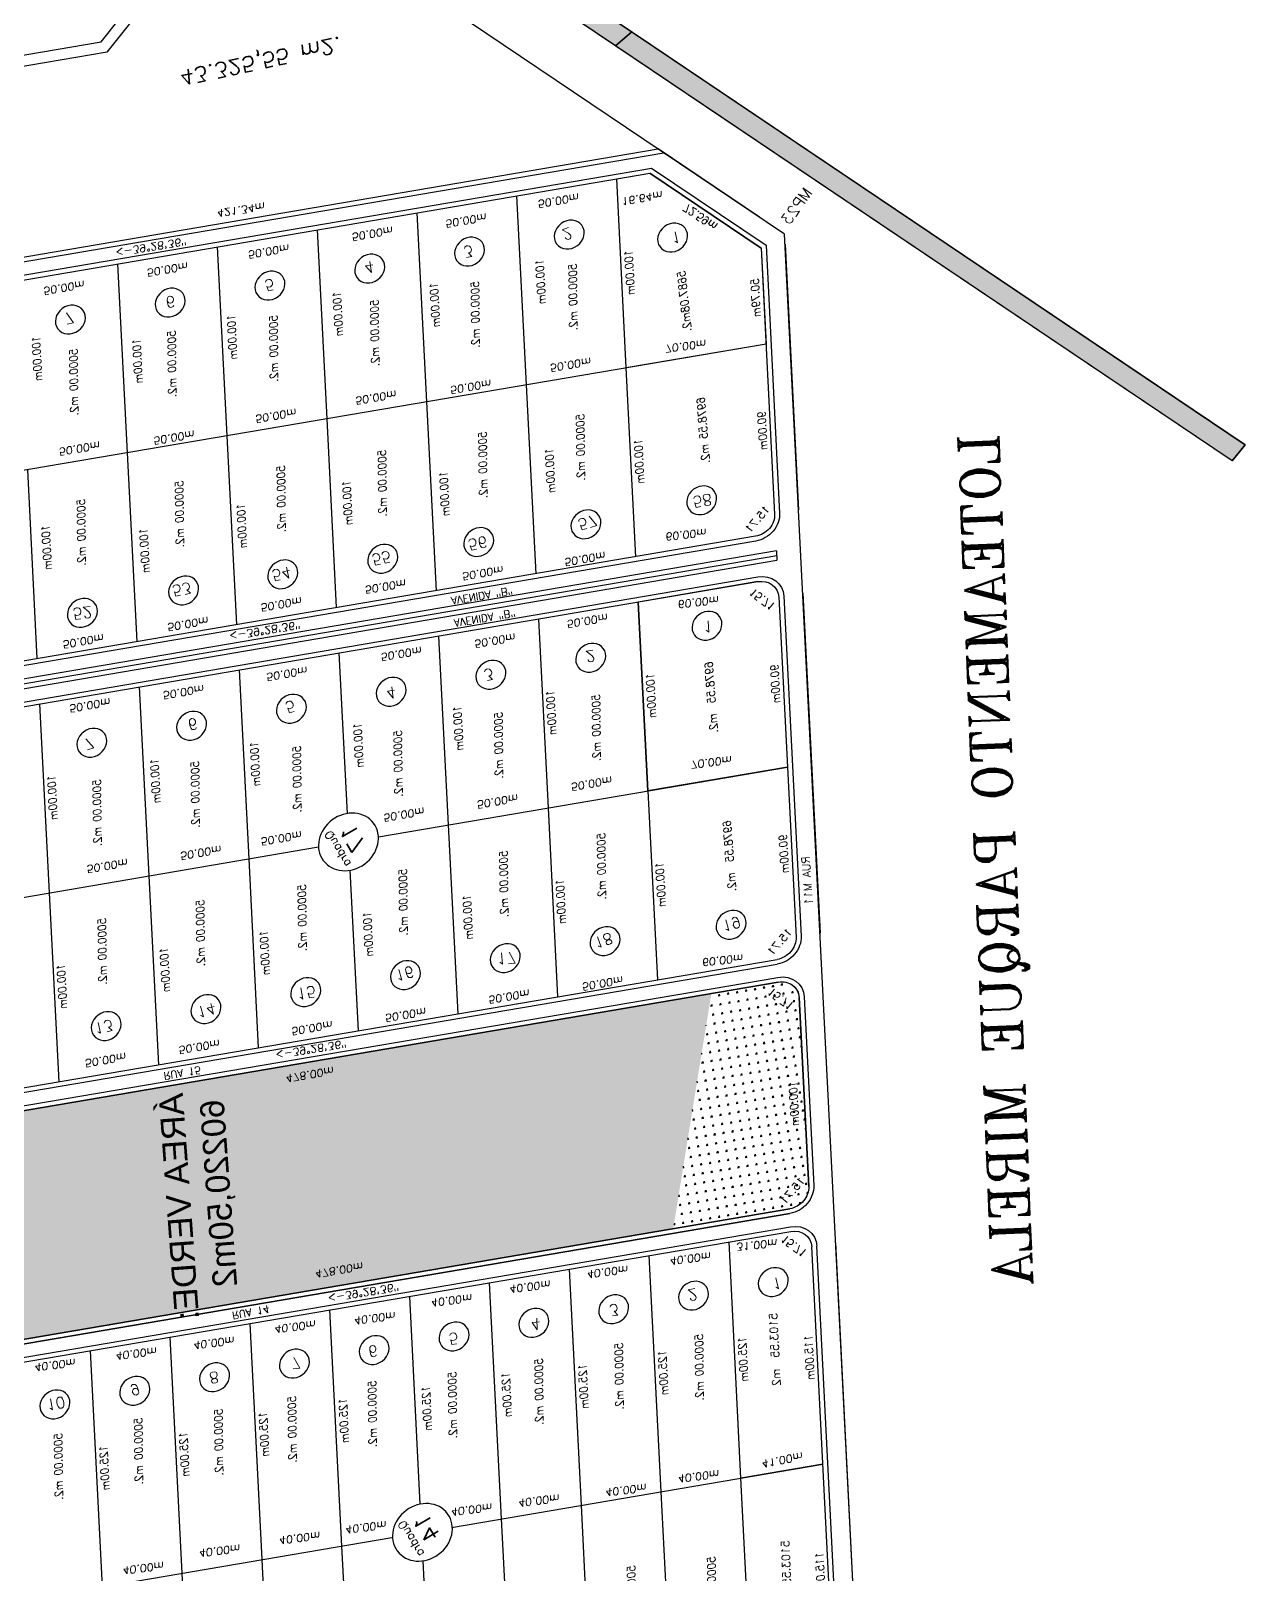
# Model space of a CAD drawing. Extents: x -23785941 to 8798891, y -8418521 to 21897894.
# Drawn here: x -2622732 to -2462402, y 4787501 to 4991279 of the extents above; entities that cross this region are included whole.
import ezdxf
from ezdxf.enums import TextEntityAlignment as Align

# ---------------------------------------------------------------- set-up
doc = ezdxf.new("R2010")
doc.units = 0
doc.header["$MEASUREMENT"] = 0
doc.header["$PDMODE"] = 34
doc.header["$PDSIZE"] = 1
doc.layers.get('0').update_dxf_attribs({"linetype": 'CONTINUOUS'})
for name, color, linetype in [('CALCADA', 3, 'CONTINUOUS'), ('REG60_100', 2, 'CONTINUOUS'), ('RUA', 1, 'CONTINUOUS'), ('TER_POLI', 5, 'CONTINUOUS'), ('VEGE', 102, 'CONTINUOUS')]:
    doc.layers.add(name, color=color, linetype=linetype)
doc.styles.add('1_5MM', font='romans.shx', dxfattribs={"height": 6})
doc.styles.add('1MM', font='romans.shx', dxfattribs={"height": 4})
doc.styles.add('2MM', font='romans.shx', dxfattribs={"height": 8})
doc.styles.add('3MM', font='romans.shx', dxfattribs={"height": 12})
doc.styles.add('5MM', font='romans.shx', dxfattribs={"height": 20})
pattern_1 = [(159.495356, (-17588.3454, 15679.0388), (-4.5499744, -2.07309746), [0.9375, -6.1335678]), (114.495356, (-17588.3454, 15679.039), (-4.5499744, -2.0730975), [0.9375, -4.0625]), (204.495356, (-17588.3454, 15679.039), (2.0730975, -4.5499744), [0.9375, -4.0625])]

# ---------------------------------------------------------------- blocks, each defined once
blk = doc.blocks.new('A$C3D774E76')
h = blk.add_hatch(color=253)
h.paths.add_polyline_path([(-23281.41, -3409.96), (-23287.14, -3408.18), (-23316.77, -3398.95), (-23319.73, -3408.5), (-23077.66, -3483.89), (-23076.78, -3473.69)])
h.paths.add_polyline_path([(-23076.78, -3473.69), (-23077.66, -3483.89), (-22695.33, -3602.96), (-22692.36, -3593.41)])
at = {"layer": 'VEGE'}
h = blk.add_hatch(dxfattribs=at)
h.set_pattern_fill('GRASS', color=256, scale=5, angle=69.49536, style=0)
h.set_pattern_definition(pattern_1)
h.paths.add_polyline_path([(-22745.3, -2796.22, 0.414409), (-22765.79, -2790.74), (-22765.79, -2790.74), (-22848.05, -2838.27, 0.414214), (-22851.7, -2851.93), (-22849.2, -2856.26), (-22849.2, -2856.26), (-22626.83, -3241.13), (-22535.37, -3159.56)])
h = blk.add_hatch(dxfattribs=at)
h.set_pattern_fill('GRASS', color=256, scale=5, angle=69.49536, style=0)
h.set_pattern_definition(pattern_1)
h.paths.add_polyline_path([(-22626.83, -3241.13), (-22610.07, -3270.14, 0.414214), (-22596.4, -3273.8), (-22509.82, -3223.77, 0.414214), (-22506.16, -3210.11), (-22535.37, -3159.56)])
h.paths.add_polyline_path([(-22610.41, -3267.08), (-22594.68, -3271.29), (-22593.13, -3265.5), (-22608.86, -3261.29)], flags=24)
h.paths.add_polyline_path([(-22512.56, -3225.21), (-22508.35, -3209.47), (-22514.14, -3207.92), (-22518.35, -3223.65)], flags=24)
h.paths.add_polyline_path([(-22561.57, -3251.06), (-22538.39, -3237.67), (-22541.4, -3232.47), (-22564.57, -3245.86)], flags=24)
for p, q in [((-22734.79, -2790.42), (-22495.77, -3204.1)), ((-22506.16, -3210.11), (-22745.3, -2796.23)), ((-22506.16, -3210.11), (-22745.3, -2796.23)), ((-22583.15, -2803.02), (-22490.6, -2963.2)), ((-22434.89, -2809.75), (-22543.13, -2872.29)), ((-22563.14, -2837.65), (-22671.37, -2900.19)), ((-23494.99, -2845.96), (-23246.17, -3276.61)), ((-22414.88, -2844.38), (-22523.12, -2906.92)), ((-22851.7, -2851.93), (-22610.07, -3270.14)), ((-22851.7, -2851.93), (-22610.07, -3270.14)), ((-22543.13, -2872.29), (-22651.36, -2934.82)), ((-22394.87, -2879.02), (-22503.1, -2941.55)), ((-22895.99, -3446.9), (-23206.17, -2910.06)), ((-22523.12, -2906.92), (-22631.35, -2969.46)), ((-22374.86, -2913.65), (-22470.1, -2968.69)), ((-22825.57, -2921.14), (-22620.46, -3276.14)), ((-22503.1, -2941.55), (-22611.34, -3004.09)), ((-22354.85, -2948.29), (-22463.08, -3010.82)), ((-22814.41, -3388.21), (-23067.05, -2950.95)), ((-23292.75, -2960.09), (-23009.28, -3450.72)), ((-22887.14, -3014.46), (-22800.56, -2964.43)), ((-23303.14, -2966.09), (-23017.32, -3460.78)), ((-22912.16, -2971.17), (-22819.61, -3131.35)), ((-22496.08, -2983.69), (-22591.33, -3038.72)), ((-22496.08, -2983.69), (-22591.33, -3038.72)), ((-22334.84, -2982.92), (-22443.07, -3045.46)), ((-22475.59, -2989.18), (-22382.54, -3150.23)), ((-22862.13, -3057.76), (-22775.54, -3007.73)), ((-22973.73, -3064.49), (-22887.14, -3014.46)), ((-22463.08, -3010.82), (-22571.31, -3073.36)), ((-22463.08, -3010.82), (-22571.31, -3073.36)), ((-22463.08, -3010.82), (-22571.31, -3073.36)), ((-22998.74, -3021.2), (-22793.63, -3376.2)), ((-22314.83, -3017.56), (-22423.06, -3080.09)), ((-22443.07, -3045.46), (-22551.3, -3107.99)), ((-22837.12, -3101.05), (-22750.53, -3051.02)), ((-22294.81, -3052.19), (-22403.05, -3114.73)), ((-22948.72, -3107.78), (-22862.13, -3057.76)), ((-22994.51, -3076.5), (-23081.1, -3126.53)), ((-22423.06, -3080.09), (-22531.29, -3142.63)), ((-22799.11, -3136.84), (-22725.51, -3094.31)), ((-22282.96, -3092.7), (-22482.11, -3207.76)), ((-22923.7, -3151.08), (-22837.12, -3101.05)), ((-22282.15, -3106.09), (-22476.11, -3218.15)), ((-22969.5, -3119.79), (-23056.08, -3169.82)), ((-22403.05, -3114.73), (-22511.28, -3177.26)), ((-22382.54, -3150.23), (-22403.05, -3114.73)), ((-22787.09, -3187.64), (-22700.5, -3137.61)), ((-23239.66, -3275.89), (-23314.69, -3146)), ((-22898.69, -3194.37), (-22825.09, -3151.85)), ((-22944.48, -3163.08), (-23031.07, -3213.11)), ((-22804.6, -3157.33), (-22702.04, -3334.83)), ((-23056.08, -3169.82), (-23142.67, -3219.85)), ((-22762.07, -3230.93), (-22675.49, -3180.9)), ((-22873.67, -3237.66), (-22787.09, -3187.64)), ((-22919.47, -3206.38), (-23006.05, -3256.41)), ((-23031.07, -3213.11), (-23117.65, -3263.14)), ((-22737.06, -3274.22), (-22650.47, -3224.19)), ((-22509.82, -3223.77), (-22596.4, -3273.8)), ((-22509.82, -3223.77), (-22596.4, -3273.8)), ((-22848.66, -3280.96), (-22762.07, -3230.93)), ((-22894.45, -3249.67), (-22981.04, -3299.7)), ((-23006.05, -3256.41), (-23092.64, -3306.43)), ((-22737.06, -3274.22), (-22823.64, -3324.25)), ((-22823.64, -3324.25), (-22737.06, -3274.22)), ((-22702.04, -3334.83), (-22737.06, -3274.22)), ((-22702.04, -3334.83), (-22737.06, -3274.22)), ((-23246.17, -3276.61), (-23278.22, -3379.54)), ((-23239.66, -3275.89), (-23272.5, -3381.33)), ((-22779.97, -3379.86), (-22624.11, -3289.81)), ((-22869.44, -3292.96), (-22956.03, -3342.99)), ((-22981.04, -3299.7), (-23067.63, -3349.73)), ((-22773.96, -3390.25), (-22618.11, -3300.2)), ((-22793.63, -3376.2), (-22823.64, -3324.25)), ((-22844.43, -3336.26), (-22931.01, -3386.28)), ((-22779.97, -3379.86), (-22702.04, -3334.83)), ((-22956.03, -3342.99), (-23042.61, -3393.02)), ((-22931.01, -3386.28), (-23017.6, -3436.31)), ((-22895.99, -3446.9), (-22931.01, -3386.28)), ((-22939.97, -3472.3), (-22818.06, -3401.87)), ((-22692.36, -3593.41), (-23281.41, -3409.96)), ((-22933.96, -3482.69), (-22812.06, -3412.26)), ((-22695.33, -3602.96), (-23284.39, -3419.51)), ((-23017.6, -3436.31), (-23009.28, -3450.72)), ((-22939.97, -3472.3), (-23009.28, -3450.72)), ((-23009.28, -3450.72), (-22939.97, -3472.3)), ((-22939.97, -3472.3), (-22895.99, -3446.9)), ((-22954.1, -3480.47), (-23017.32, -3460.78)), ((-22954.1, -3480.47), (-22955.34, -3480.08)), ((-22692.36, -3593.41), (-22695.33, -3602.96))]:
    blk.add_line(p, q)
at = {"color": 3}
for p, q in [((-22745.32, -2796.19), (-22506.16, -3210.11)), ((-22506.16, -3210.11), (-22745.3, -2796.22)), ((-22504, -3208.86), (-22743.14, -2794.97)), ((-22610.07, -3270.14), (-22851.7, -2851.93)), ((-22852.62, -2855.35), (-22612.23, -3271.39)), ((-22849.2, -2856.26), (-22610.07, -3270.14)), ((-22509.82, -3223.77), (-22596.4, -3273.8)), ((-22596.4, -3273.8), (-22509.82, -3223.77)), ((-22595.15, -3275.96), (-22508.57, -3225.93))]:
    blk.add_line(p, q, dxfattribs=at)
at = {"color": 100}
for p, q in [((-23047.24, -2956.25), (-22796.85, -3389.61)), ((-22801.18, -3392.11), (-23051.63, -2958.64)), ((-23049.41, -2957.5), (-22799.02, -3390.86))]:
    blk.add_line(p, q, dxfattribs=at)
at = {"color": 1}
blk.add_line((-22282.15, -3106.09), (-22938.52, -3485.33), dxfattribs=at)
at = {"color": 253}
blk.add_line((-22695.33, -3602.96), (-23624.58, -3313.56), dxfattribs=at)
for points in [[(-23281.41, -3409.96), (-23287.14, -3408.18), (-23316.77, -3398.95), (-23319.73, -3408.5), (-23077.66, -3483.89), (-23076.78, -3473.69)], [(-23076.78, -3473.69), (-23077.66, -3483.89), (-22695.33, -3602.96), (-22692.36, -3593.41)]]:
    blk.add_lwpolyline(points, close=True)
for centre in [(-22659.23, -2871.23), (-22639.22, -2905.86), (-22619.21, -2940.5), (-22619.21, -2940.5), (-22599.2, -2975.13), (-22599.2, -2975.13), (-22809.7, -2998.59), (-22579.18, -3009.77), (-22784.68, -3041.88), (-22559.17, -3044.4), (-22939.58, -3073.63), (-22539.16, -3079.04), (-22759.67, -3085.17), (-23000.04, -3106.91), (-22914.56, -3116.92), (-22519.15, -3113.67), (-22734.65, -3128.47), (-22499.14, -3148.3), (-22976.94, -3152.32), (-22889.55, -3160.22), (-22709.64, -3171.76), (-23133.53, -3185.69), (-22479.13, -3182.94), (-22951.74, -3195.11), (-22864.53, -3203.51), (-22684.63, -3215.05), (-23108.52, -3228.99), (-22926.05, -3238.09), (-22839.52, -3246.8), (-23083.5, -3272.28), (-22650.76, -3268.28), (-22902.15, -3279.84), (-22814.51, -3290.1), (-23058.49, -3315.57), (-22875, -3326.21), (-22790.74, -3344.04), (-23033.47, -3358.87), (-22847.9, -3377.64), (-23008.46, -3402.16), (-22973.44, -3441.15)]:
    blk.add_circle(centre, 7.5)
at = {"color": 5}
for centre in [(-22482.91, -2976.51), (-22812.1, -3144.34)]:
    blk.add_circle(centre, 15, dxfattribs=at)
for centre, start, end in [((-22487.11, -3199.1), 210.01869, 300.01869), ((-22514.82, -3215.11), 300.01869, 30.01869), ((-22514.82, -3215.11), 300.01869, 30.01869), ((-22601.41, -3265.14), 210.01869, 300.01869), ((-22601.41, -3265.14), 210.01869, 300.01869), ((-22629.11, -3281.15), 300.01869, 30.01869), ((-22784.97, -3371.2), 210.01869, 300.01869), ((-22823.07, -3393.21), 300.01869, 30.01869)]:
    blk.add_arc(centre, 10, start, end)
at = {"color": 3}
for centre, radius, start, end in [((-22514.82, -3215.11), 10, 300.01869, 30.01869), ((-22514.82, -3215.11), 10, 300.01869, 30.01869), ((-22514.82, -3215.11), 12.5, 300.01869, 30.01869), ((-22601.41, -3265.14), 12.5, 210.01869, 300.01869), ((-22601.41, -3265.14), 10, 210.01869, 300.01869), ((-22601.41, -3265.14), 10, 210.01869, 300.01869)]:
    blk.add_arc(centre, radius, start, end, dxfattribs=at)
for p in [(-22495.77, -3204.1), (-22482.11, -3207.76), (-22506.16, -3210.11), (-22509.82, -3223.77), (-22610.07, -3270.14), (-22596.4, -3273.8), (-22596.4, -3273.8), (-22620.46, -3276.14), (-22624.11, -3289.81), (-22793.63, -3376.2), (-22779.97, -3379.86), (-22814.41, -3388.21), (-22818.06, -3401.87), (-22938.52, -3485.33)]:
    blk.add_point(p)
at = {"layer": 'CALCADA'}
for p, q in [((-22738.27, -2789.4), (-22497.94, -3205.35)), ((-22742.86, -2795.44), (-22504, -3208.86)), ((-22823.41, -2919.89), (-22618.29, -3274.89)), ((-22817.35, -2916.39), (-22612.23, -3271.39)), ((-22812.24, -3386.96), (-23064.89, -2949.7)), ((-23294.92, -2961.34), (-23010.95, -3452.81)), ((-23300.98, -2964.84), (-23013.8, -3461.88)), ((-23000.91, -3022.45), (-22795.79, -3377.45)), ((-22281.71, -3094.86), (-22480.86, -3209.92)), ((-22778.72, -3382.02), (-22622.86, -3291.97)), ((-22801.18, -3392.11), (-22796.85, -3389.61)), ((-22939.66, -3475.02), (-22816.81, -3404.03)), ((-23010.95, -3452.81), (-22939.66, -3475.02))]:
    blk.add_line(p, q, dxfattribs=at)
for centre, start, end in [((-22487.11, -3199.1), 210.01869, 300.01869), ((-22629.11, -3281.15), 300.01869, 30.01869), ((-22784.97, -3371.2), 210.01869, 300.01869), ((-22823.07, -3393.21), 300.01869, 30.01869)]:
    blk.add_arc(centre, 12.5, start, end, dxfattribs=at)
at = {"layer": 'REG60_100', "color": 3}
blk.add_lwpolyline([(-22745.3, -2796.22, 0.414409), (-22765.79, -2790.74), (-22765.79, -2790.74), (-22848.05, -2838.27, 0.414214), (-22851.7, -2851.93), (-22849.2, -2856.26), (-22849.2, -2856.26), (-22610.07, -3270.14, 0.414214), (-22596.4, -3273.8), (-22509.82, -3223.77, 0.414214), (-22506.16, -3210.11)], format="xyb", close=True, dxfattribs=at)
at = {"layer": 'TER_POLI'}
blk.add_line((-22938.52, -3485.33), (-23272.49, -3381.32), dxfattribs=at)
at = {"color": 1, "style": '1MM'}
for p in [(-22607.25, -3023.31), (-22731.83, -3072.31), (-22931.91, -3173.6), (-23138.51, -3238.79)]:
    blk.add_text('<-39%%d28\'36" ', height=4, rotation=300.39386, dxfattribs=at).set_placement(p, align=Align.MIDDLE)
at = {"color": 5, "style": '1MM'}
for s, rotation, p in [('478.00m', 300.01869, (-22625.77, -3019.17)), ('478.00m', 300.01869, (-22721.77, -3063.45)), ('15.71', 75.01869, (-22513.35, -3216.56)), ('100.00m', 30.01869, (-22551.48, -3241.76)), ('15.71', 345.01869, (-22601.77, -3266.29))]:
    blk.add_text(s, height=4, rotation=rotation, dxfattribs=at).set_placement(p, align=Align.MIDDLE)
at = {"style": '1MM'}
for p in [(-22627.43, -3282.38), (-22821.46, -3393.98)]:
    blk.add_text('15.71', height=4, rotation=75.01869, dxfattribs=at).set_placement(p, align=Align.MIDDLE)
at = {"char_height": 6, "attachment_point": 1, "style": '1_5MM'}
for s, insert, rotation in [('10', (-22658.87, -2866.41), 298.92108), ('13', (-22809.45, -2992.04), 296.15157), ('14', (-22783.07, -3036.32), 294.52274), ('15', (-22758.94, -3079.77), 300.8623), ('17', (-22709.34, -3166.77), 304.82588), ('18', (-22683.99, -3209.41), 288.69588)]:
    blk.add_mtext(s, dxfattribs=dict(at, insert=insert, rotation=rotation))
at = {"attachment_point": 1}
for s, insert, char_height, width, rotation, style in [('9', (-22637.51, -2903.38), 6, 7.631, 290.46633, '1_5MM'), ('8', (-22617.77, -2936.9), 6, 4.927, 301.7751, '1_5MM'), ('7', (-22597.65, -2972.55), 6, 3.942, 303.36332, '1_5MM'), ('6', (-22577.75, -3005.56), 6, 3.942, 302.65659, '1_5MM'), ('5', (-22556.95, -3040.32), 6, 8.212, 301.68874, '1_5MM'), ('7', (-22938.03, -3069.23), 6, 3.942, 289.94847, '1_5MM'), ('4', (-22536.91, -3075.87), 6, 5.226, 306.83969, '1_5MM'), ('52', (-22999.93, -3101.54), 6, 23, 303.49414, '1_5MM'), ('3', (-22517.17, -3110.3), 6, 7.465, 299.99959, '1_5MM'), ('6', (-22913.34, -3114.48), 6, 3.942, 299.09634, '1_5MM'), ('16', (-22734.66, -3123.23), 6, 16, 293.35363, '1_5MM'), ('53', (-22977.46, -3146.58), 6, 30, 297.889, '1_5MM'), ('2', (-22498.13, -3144.98), 6, 11.198, 298.21392, '1_5MM'), ('5', (-22888.84, -3157.31), 6, 8.212, 292.78695, '1_5MM'), ('7', (-23132.87, -3182.43), 6, 8.76, 297.12529, '1_5MM'), ('1', (-22475.52, -3180.76), 6, 5.972, 294.52287, '1_5MM'), ('54', (-22951.8, -3189.41), 6, 30, 298.09891, '1_5MM'), ('4', (-22862.73, -3199.86), 6, 5.226, 301.95328, '1_5MM'), ('6', (-23107.44, -3225.91), 6, 6.739, 302.99278, '1_5MM'), ('55', (-22926.01, -3232.46), 6, 30, 296.64371, '1_5MM'), ('3', (-22838.64, -3242.77), 6, 7.465, 297.64471, '1_5MM'), ('19', (-22649.94, -3263.42), 6, 16, 292.97459, '1_5MM'), ('5', (-23082.17, -3269.1), 6, 8.086, 296.81331, '1_5MM'), ('56', (-22901.31, -3273.73), 6, 30, 297.43344, '1_5MM'), ('2', (-22813.78, -3287.16), 6, 11.198, 300.53109, '1_5MM'), (' \\Fromant.shx;LOTEAMENTO PARQUE MIRELA', (-22806.04, -3502.71), 20, 519.573, 30.58897, '5MM'), ('4', (-23057.76, -3312.46), 6, 7.412, 301.64691, '1_5MM'), ('57', (-22874.23, -3322.15), 6, 54, 292.67518, '1_5MM'), ('1', (-22788.9, -3340.7), 6, 5.972, 306.90101, '1_5MM'), ('3', (-23032.54, -3355.08), 6, 9.434, 302.21775, '1_5MM'), ('58', (-22847.18, -3372.46), 6, 54, 300.53104, '1_5MM'), ('2', (-23007.29, -3398.6), 6, 6.739, 288.99468, '1_5MM'), ('1', (-22970.78, -3439.29), 6, 23, 297.61668, '1_5MM')]:
    blk.add_mtext(s, dxfattribs=dict(at, insert=insert, char_height=char_height, width=width, rotation=rotation, style=style))
at = {"color": 5, "insert": (-22762.55, -2999.42), "char_height": 12, "width": 305.392, "attachment_point": 1, "rotation": 28.83472, "style": '3MM'}
blk.add_mtext('\\fArial|b0|i0|c0|p34;ÁREA VERDE:\\P 60220,50m2', dxfattribs=at)
at = {"color": 1, "char_height": 4, "attachment_point": 1, "rotation": 5.03393, "style": '1MM'}
for insert in [(-22494.94, -2969.23), (-22823.59, -3137.17)]:
    blk.add_mtext('Quadra', dxfattribs=dict(at, insert=insert))
at = {"color": 1, "attachment_point": 1}
for s, insert, char_height, width, rotation, style in [('14', (-22492.07, -2976.02), 8, 20.682, 5.03393, '2MM'), ('17', (-22820.72, -3143.95), 8, 20.682, 5.03393, '2MM'), ('MP23', (-22953.36, -3506.32), 6, 87.723, 69.49536, '1_5MM')]:
    blk.add_mtext(s, dxfattribs=dict(at, insert=insert, char_height=char_height, width=width, rotation=rotation, style=style))
at = {"layer": 'REG60_100'}
for s, height, rotation, style, p in [('5000.00 m2.', 4, 32.20035, '1MM', (-22628.71, -2857.48)), ('5000.00 m2.', 4, 32.20035, '1MM', (-22609.42, -2892.77)), ('5000.00 m2.', 4, 32.20035, '1MM', (-22587.23, -2926.19)), ('5000.00 m2.', 4, 32.20035, '1MM', (-22568.92, -2958.16)), ('5000.00 m2.', 4, 32.20035, '1MM', (-22549.63, -2993.45)), ('5000.00 m2.', 4, 32.20035, '1MM', (-22842.07, -3020.87)), ('5000.00 m2.', 4, 32.20035, '1MM', (-22527.43, -3026.87)), ('5000.00 m2.', 4, 32.20035, '1MM', (-22383.52, -3040.79)), ('5000.00 m2.', 4, 32.20035, '1MM', (-22904.97, -3058.3)), ('5000.00 m2.', 4, 32.20035, '1MM', (-22818.17, -3063.93)), ('5000.00 m2.', 4, 32.20035, '1MM', (-22505.15, -3064.02)), ('5000.00 m2.', 4, 32.20035, '1MM', (-22361.32, -3074.22)), ('5000.00 m2.', 4, 32.20035, '1MM', (-22881.08, -3101.36)), ('5000.00 m2.', 4, 32.20035, '1MM', (-22485.87, -3099.31)), ('5000.00 m2.', 4, 32.20035, '1MM', (-22791.73, -3107.48)), ('5000.00 m2.', 4, 32.20035, '1MM', (-23034.02, -3131.95)), ('5000.00 m2.', 4, 32.20035, '1MM', (-22463.67, -3132.73)), ('5000.00 m2.', 4, 32.20035, '1MM', (-22854.64, -3144.91)), ('5000.00 m2.', 4, 32.20035, '1MM', (-22765.69, -3150.89)), ('5000.00 m2.', 4, 32.20035, '1MM', (-23102.89, -3171.79)), ('5000.00 m2.', 4, 32.20035, '1MM', (-23010.13, -3175.01)), ('5000.00 m2.', 4, 32.20035, '1MM', (-22828.6, -3188.32)), ('5000.00 m2.', 4, 32.20035, '1MM', (-22740.99, -3194.85)), ('5000.00 m2.', 4, 32.20035, '1MM', (-23078.99, -3214.85)), ('5000.00 m2.', 4, 32.20035, '1MM', (-22983.69, -3218.56)), ('5000.00 m2.', 4, 32.20035, '1MM', (-22803.89, -3232.28)), ('5000.00 m2.', 4, 32.20035, '1MM', (-22716.94, -3237.5)), ('5000.00 m2.', 4, 32.20035, '1MM', (-23052.55, -3258.4)), ('5000.00 m2.', 4, 32.20035, '1MM', (-22957.65, -3261.97)), ('5000.00 m2.', 4, 32.20035, '1MM', (-22779.84, -3274.93)), (' 6978.55  m2.', 4, 28.66073, '1MM', (-22681.2, -3290.57)), ('5000.00 m2.', 4, 32.20035, '1MM', (-23026.51, -3301.8)), ('5000.00 m2.', 4, 32.20035, '1MM', (-22932.94, -3305.93)), ('43.325,55 m2.', 8, 297.37402, '2MM', (-23191.47, -3335.14)), (' 6978.55  m2.', 4, 28.66073, '1MM', (-22757.28, -3328.67)), ('5000.00 m2.', 4, 32.20035, '1MM', (-23001.81, -3345.76)), ('5000.00 m2.', 4, 32.20035, '1MM', (-22908.89, -3348.58)), ('5000.00 m2.', 4, 32.20035, '1MM', (-22977.76, -3388.42)), (' 6978.55 m2.', 4, 28.66073, '1MM', (-22877.85, -3401.51)), (' 5687.08m2.', 4, 27.04965, '1MM', (-22941.15, -3430.93))]:
    blk.add_text(s, height=height, rotation=rotation, dxfattribs=dict(at, style=style)).set_placement(p, align=Align.BOTTOM_CENTER)
at = {"layer": 'REG60_100', "style": '1MM'}
for s, rotation, p in [('40.00m', 302.77776, (-22557.94, -2858.91)), ('125.00m', 30.01869, (-22615.26, -2872.38)), ('40.00m', 302.77776, (-22676.46, -2882.72)), ('40.00m', 302.77776, (-22540.74, -2893.27)), ('125.00m', 30.01869, (-22595.24, -2907.02)), ('40.00m', 302.77776, (-22655.05, -2917.23)), ('40.00m', 302.77776, (-22520.26, -2927.77)), ('125.00m', 30.01869, (-22578.16, -2943.46)), ('40.00m', 302.77776, (-22634.37, -2950.28)), ('40.00m', 302.77776, (-22503.41, -2956.4)), ('40.00m', 302.77776, (-22615.07, -2986.08)), ('125.00m', 30.01869, (-22558.15, -2978.1)), ('50.00m', 300.01869, (-22794.77, -2988.88)), ('100.00m', 30.01869, (-22841.85, -2992.91)), ('40.00m', 302.77776, (-22476.79, -3002.12)), ('125.00m', 30.01869, (-22536.49, -3013.57)), ('40.00m', 302.77776, (-22592.9, -3019.25)), ('50.00m', 300.01869, (-22770.08, -3028.71)), ('40.00m', 302.77776, (-22458.85, -3030.61)), ('100.00m', 30.01869, (-22928.44, -3042.94)), ('50.00m', 300.01869, (-22880, -3044.72)), ('100.00m', 30.01869, (-22815.65, -3037.35)), ('125.00m', 30.01869, (-22516.48, -3048.21)), ('40.00m', 302.77776, (-22575.72, -3053.94)), ('40.00m', 302.77776, (-22435.06, -3067.22)), ('50.00m', 300.01869, (-22956.63, -3083.72)), ('50.00m', 300.01869, (-22855.32, -3084.56)), ('100.00m', 30.01869, (-22790.64, -3080.64)), ('50.00m', 300.01869, (-22741.6, -3077.56)), ('125.00m', 30.01869, (-22495.19, -3080.19)), ('100.00m', 30.01869, (-22902.24, -3087.38)), ('40.00m', 302.77776, (-22556.22, -3088.04)), ('50.00m', 300.01869, (-22987.07, -3099.37)), ('40.00m', 302.77776, (-22417.51, -3099.08)), ('100.00m', 30.01869, (-23040.83, -3111.83)), ('50.00m', 300.01869, (-22835.45, -3119.66)), ('50.00m', 300.01869, (-22716.92, -3117.39)), ('125.00m', 30.01869, (-22475.18, -3114.83)), ('115.00m', 30.01869, (-22334.75, -3118)), ('50.00m', 300.01869, (-22931.95, -3123.56)), ('100.00m', 30.01869, (-22765.2, -3125.8)), ('40.00m', 302.77776, (-22537.52, -3122.14)), ('100.00m', 30.01869, (-22877.22, -3130.67)), ('41.00m', 297.93348, (-22397.44, -3135.97)), ('50.00m', 300.01869, (-22960.63, -3144.62)), ('50.00m', 300.01869, (-23073.47, -3152.73)), ('100.00m', 30.01869, (-23007.51, -3148.7)), ('125.00m', 30.01869, (-22455.17, -3149.46)), ('100.00m', 30.01869, (-23127.42, -3161.86)), ('50.00m', 300.01869, (-22691.29, -3162.44)), ('40.00m', 302.77776, (-22516.39, -3157.87)), ('50.00m', 300.01869, (-22906.31, -3168.61)), ('100.00m', 30.01869, (-22740.19, -3169.09)), ('100.00m', 30.01869, (-22851.79, -3175.82)), ('50.00m', 300.01869, (-22805.95, -3173.71)), ('115.00m', 30.01869, (-22434.32, -3175.53)), ('50.00m', 300.01869, (-22938.86, -3186.19)), ('31.00m', 304.18171, (-22500.76, -3187.31)), ('50.00m', 300.01869, (-23149.55, -3192.5)), ('50.00m', 300.01869, (-23047.5, -3192.31)), ('100.00m', 30.01869, (-22986.74, -3193.18)), ('50.00m', 300.01869, (-22666.6, -3202.28)), ('100.00m', 30.01869, (-23093.58, -3199.91)), ('15.71', 345.01869, (-22488.24, -3201.16)), ('50.00m', 300.01869, (-22781.27, -3213.55)), ('100.00m', 30.01869, (-22716.78, -3209.38)), ('50.00m', 300.01869, (-22877.83, -3218.4)), ('100.00m', 30.01869, (-22826.78, -3219.12)), ('50.00m', 300.01869, (-22912.73, -3231.43)), ('50.00m', 300.01869, (-23123.92, -3237.56)), ('50.00m', 300.01869, (-23023.92, -3237.79)), ('100.00m', 30.01869, (-23073.33, -3243.2)), ('100.00m', 30.01869, (-22962.5, -3240.52)), ('50.00m', 300.01869, (-22853.15, -3258.24)), ('50.00m', 300.01869, (-22758.49, -3254.8)), ('100.00m', 30.01869, (-22691.77, -3252.67)), ('60.00m', 303.79213, (-22637.71, -3255.13)), ('100.00m', 30.01869, (-22803.37, -3259.41)), ('50.00m', 300.01869, (-22886.93, -3272.81)), ('421.34m', 301.12305, (-23126.26, -3282.87)), ('50.00m', 300.01869, (-23098.89, -3281.73)), ('50.00m', 300.01869, (-22999.36, -3281.5)), ('100.00m', 30.01869, (-22934.88, -3280.48)), ('100.00m', 30.01869, (-23049.09, -3290.55)), ('50.00m', 300.01869, (-22831.79, -3299.49)), ('100.00m', 30.01869, (-22778.35, -3302.7)), ('70.00m', 302.66383, (-22728.89, -3307.04)), ('90.00m', 30.01869, (-22665.07, -3308.85)), ('50.00m', 300.01869, (-22973.19, -3321.1)), ('50.00m', 300.01869, (-22859.91, -3316.19)), ('50.00m', 300.01869, (-23072.9, -3326.75)), ('100.00m', 30.01869, (-23021.47, -3330.51)), ('100.00m', 30.01869, (-22910.64, -3327.82)), ('60.00m', 303.79213, (-22803.85, -3347.6)), ('90.00m', 30.01869, (-22743, -3353.88)), ('60.00m', 303.79213, (-22837.71, -3362.07)), ('50.00m', 300.01869, (-23048.22, -3366.58)), ('50.00m', 300.01869, (-22950.4, -3365.88)), ('100.00m', 30.01869, (-22885.72, -3364.74)), ('15.71', 345.01869, (-22784.32, -3372.88)), ('100.00m', 30.01869, (-22997.23, -3377.85)), ('50.00m', 300.01869, (-23026.86, -3407.84)), ('70.00m', 302.66383, (-22921.13, -3415.46)), ('100.00m', 30.01869, (-22972.31, -3414.76)), ('90.00m', 30.01869, (-22859.03, -3420.92)), ('16.64m', 300.01869, (-23000.7, -3440.79)), ('50.79m', 30.01869, (-22919.98, -3456.13)), ('72.59m', 342.70175, (-22973.43, -3457.69))]:
    blk.add_text(s, height=4, rotation=rotation, dxfattribs=at).set_placement(p, align=Align.MIDDLE)
at = {"layer": 'REG60_100', "char_height": 4, "width": 69.819, "attachment_point": 1, "rotation": 30.24561, "style": '1MM'}
for insert in [(-22362.39, -3112.37), (-22466.74, -3172.47)]:
    blk.add_mtext('5103.55  m2', dxfattribs=dict(at, insert=insert))
at = {"layer": 'RUA', "char_height": 4, "attachment_point": 1, "style": '1_5MM'}
for s, insert, width, rotation in [('RUA 14', (-22638.78, -2964.04), 808.839, 299.14404), ('RUA 15', (-22766.96, -3005.72), 808.839, 299.88869), ('\\Fromant.shx;AVENIDA "B"', (-22872.49, -3246.44), 1478.691, 300.07689), ('\\Fromant.shx;AVENIDA "B"', (-22883.21, -3251.71), 1478.691, 300.07689), ('RUA M11', (-22657.9, -3314.8), 69.952, 29.07676)]:
    blk.add_mtext(s, dxfattribs=dict(at, insert=insert, width=width, rotation=rotation))

msp = doc.modelspace()

# ---------------------------------------------------------------- block references
at = {"linetype": 'Continuous', "xscale": 240.4782668173248, "yscale": -275.6364145158877, "zscale": 240.4782668173248, "rotation": 306.4169145854838}
msp.add_blockref('A$C3D774E76', (-21555, -44868), dxfattribs=at)

doc.saveas('drawing.dxf')
